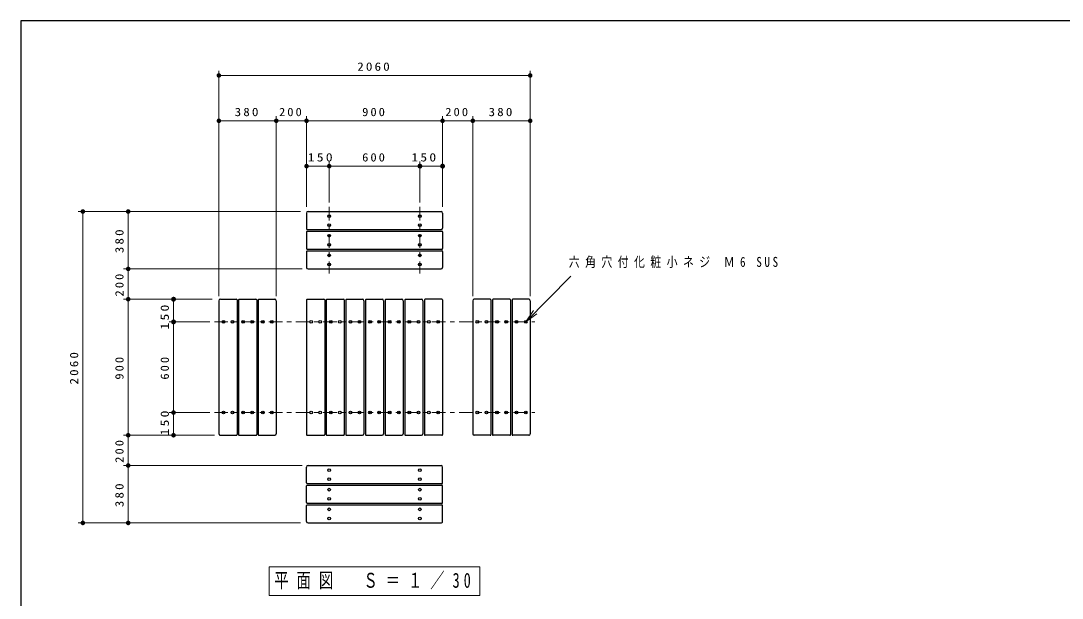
# Model space of a CAD drawing. Units: millimetres on the paper, with parts at other scales. Extents: x -365 to 0, y -5 to 257.
# Drawn here: x -365 to -135.3, y 129.7 to 257 of the extents above; entities that cross this region are included whole.
import ezdxf

# ---------------------------------------------------------------- set-up
doc = ezdxf.new("R2010")
doc.units = ezdxf.units.MM
doc.linetypes.add('USER2', pattern=[6, 3, -1, 1, -1])
doc.layers.add('CLASS1', color=3, linetype='Continuous', lineweight=25)
doc.layers.add('NAKAMURA図枠', color=7, linetype='Continuous', lineweight=13)
doc.styles.add('ＭＳ ゴシック', font='')
doc.styles.get('ＭＳ ゴシック').set_extended_font_data('MS Gothic')

# ---------------------------------------------------------------- blocks, each defined once
blk = doc.blocks.new('filled_dot')
at = {"color": 0, "linetype": 'Continuous', "lineweight": -2, "const_width": 1.25}
blk.add_lwpolyline([(-0.625, 0, 1), (0.625, 0, 1)], format="xyb", close=True, dxfattribs=at)
blk = doc.blocks.new('open_arrow')
at = {"color": 0, "linetype": 'Continuous', "lineweight": -2}
blk.add_lwpolyline([(7.5, 1.25), (0, 0), (7.5, -1.25)], dxfattribs=at)

msp = doc.modelspace()

# ---------------------------------------------------------------- linework, layer by layer
at = {"layer": 'CLASS1', "color": 7, "lineweight": 13}
for p, q in [((-321.318, 196.295), (-321.318, 245.961)), ((-252.652, 196.295), (-252.652, 245.961)), ((-321.318, 244.961), (-252.652, 244.961)), ((-321.318, 196.295), (-321.318, 235.961)), ((-321.318, 234.961), (-308.652, 234.961)), ((-308.652, 196.295), (-308.652, 235.961)), ((-308.652, 196.295), (-308.652, 235.961)), ((-308.652, 234.961), (-301.985, 234.961)), ((-301.985, 215.961), (-301.985, 235.961)), ((-301.985, 216.918), (-301.985, 235.961)), ((-301.985, 234.961), (-271.985, 234.961)), ((-271.985, 215.961), (-271.985, 235.961)), ((-271.985, 226.961), (-271.985, 235.961)), ((-271.985, 234.961), (-265.319, 234.961)), ((-265.319, 196.295), (-265.319, 235.961)), ((-265.319, 234.961), (-252.652, 234.961)), ((-252.652, 196.295), (-252.652, 235.961)), ((-296.985, 216.961), (-296.985, 225.961)), ((-276.985, 216.961), (-276.985, 225.961)), ((-301.985, 224.961), (-296.985, 224.961)), ((-296.985, 224.961), (-276.985, 224.961)), ((-276.985, 224.961), (-271.985, 224.961)), ((-303.652, 214.961), (-352.319, 214.961)), ((-351.319, 146.295), (-351.319, 214.961)), ((-303.319, 214.961), (-342.319, 214.961)), ((-341.319, 202.295), (-341.319, 214.961)), ((-302.985, 202.295), (-342.319, 202.295)), ((-341.319, 195.628), (-341.319, 202.295)), ((-253.652, 190.628), (-243.694, 200.722)), ((-322.785, 195.628), (-342.319, 195.628)), ((-333.319, 195.628), (-342.319, 195.628)), ((-341.319, 165.628), (-341.319, 195.628)), ((-331.318, 190.628), (-331.318, 195.628)), ((-323.319, 190.628), (-332.319, 190.628)), ((-331.318, 170.628), (-331.318, 190.628)), ((-323.319, 170.628), (-332.319, 170.628)), ((-331.318, 165.628), (-331.318, 170.628)), ((-322.319, 165.628), (-342.319, 165.628)), ((-341.319, 158.961), (-341.319, 165.628)), ((-303.319, 158.961), (-342.319, 158.961)), ((-302.985, 158.961), (-342.319, 158.961)), ((-341.319, 146.295), (-341.319, 158.961)), ((-303.319, 146.295), (-352.319, 146.295)), ((-303.319, 146.295), (-342.319, 146.295)), ((-263.735, 136.611), (-310.235, 136.611)), ((-310.235, 136.611), (-310.235, 130.311)), ((-263.735, 130.311), (-263.735, 136.611)), ((-310.235, 130.311), (-263.735, 130.311))]:
    msp.add_line(p, q, dxfattribs=at)
at = {"layer": 'CLASS1', "color": 7, "linetype": 'USER2', "lineweight": 13}
for p, q in [((-296.985, 215.961), (-296.985, 201.295)), ((-276.985, 215.961), (-276.985, 201.295)), ((-322.318, 190.628), (-251.652, 190.628)), ((-322.318, 170.628), (-251.652, 170.628))]:
    msp.add_line(p, q, dxfattribs=at)
at = {"layer": 'CLASS1'}
for p, q in [((-301.985, 214.628), (-301.985, 211.128)), ((-301.652, 214.961), (-272.318, 214.961)), ((-271.985, 214.628), (-271.985, 211.295)), ((-301.985, 210.461), (-301.985, 206.795)), ((-301.819, 210.961), (-272.318, 210.961)), ((-301.819, 210.628), (-272.152, 210.628)), ((-271.985, 210.461), (-271.985, 206.795)), ((-301.985, 206.128), (-301.985, 202.628)), ((-301.819, 206.628), (-272.152, 206.628)), ((-301.819, 206.295), (-272.152, 206.295)), ((-271.985, 206.128), (-271.985, 202.628)), ((-301.652, 202.295), (-272.319, 202.295)), ((-321.318, 195.295), (-321.318, 177.946)), ((-320.985, 195.628), (-317.485, 195.628)), ((-317.318, 195.461), (-317.318, 177.946)), ((-316.985, 195.461), (-316.985, 177.946)), ((-316.819, 195.628), (-313.152, 195.628)), ((-312.985, 195.461), (-312.985, 177.946)), ((-312.652, 195.461), (-312.652, 177.946)), ((-312.485, 195.628), (-308.985, 195.628)), ((-308.652, 195.295), (-308.652, 177.946)), ((-301.985, 195.461), (-301.985, 165.795)), ((-301.819, 195.628), (-298.152, 195.628)), ((-297.985, 195.461), (-297.985, 165.795)), ((-297.652, 195.461), (-297.652, 165.795)), ((-297.485, 195.628), (-293.819, 195.628)), ((-293.652, 195.461), (-293.652, 177.946)), ((-293.319, 195.461), (-293.319, 177.946)), ((-293.152, 195.628), (-289.652, 195.628)), ((-289.319, 195.295), (-289.319, 177.946)), ((-288.985, 195.461), (-288.985, 177.946)), ((-288.819, 195.628), (-285.319, 195.628)), ((-284.985, 195.295), (-284.985, 177.946)), ((-284.652, 195.461), (-284.652, 177.946)), ((-284.485, 195.628), (-280.985, 195.628)), ((-280.652, 195.295), (-280.652, 177.946)), ((-280.319, 195.461), (-280.319, 177.946)), ((-280.152, 195.628), (-276.652, 195.628)), ((-276.319, 195.295), (-276.319, 165.961)), ((-275.985, 195.461), (-275.985, 165.795)), ((-272.152, 195.628), (-275.819, 195.628)), ((-271.985, 195.461), (-271.985, 165.795)), ((-265.319, 195.295), (-265.319, 177.946)), ((-261.485, 195.628), (-264.985, 195.628)), ((-261.319, 195.461), (-261.319, 177.946)), ((-260.985, 195.461), (-260.985, 177.946)), ((-257.152, 195.628), (-260.819, 195.628)), ((-256.985, 195.461), (-256.985, 177.946)), ((-256.652, 195.461), (-256.652, 177.946)), ((-252.985, 195.628), (-256.485, 195.628)), ((-252.652, 195.295), (-252.652, 177.946)), ((-321.318, 177.946), (-321.318, 165.961)), ((-317.318, 177.946), (-317.318, 165.795)), ((-316.985, 177.946), (-316.985, 165.795)), ((-312.985, 177.946), (-312.985, 165.795)), ((-312.652, 177.946), (-312.652, 165.795)), ((-308.652, 177.946), (-308.652, 165.961)), ((-293.652, 177.946), (-293.652, 165.795)), ((-293.319, 177.946), (-293.319, 165.795)), ((-289.319, 177.946), (-289.319, 165.961)), ((-288.985, 177.946), (-288.985, 165.795)), ((-284.985, 177.946), (-284.985, 165.961)), ((-284.652, 177.946), (-284.652, 165.795)), ((-280.652, 177.946), (-280.652, 165.961)), ((-280.319, 177.946), (-280.319, 165.795)), ((-265.319, 177.946), (-265.319, 165.961)), ((-261.319, 177.946), (-261.319, 165.795)), ((-260.985, 177.946), (-260.985, 165.795)), ((-256.985, 177.946), (-256.985, 165.795)), ((-256.652, 177.946), (-256.652, 165.795)), ((-252.652, 177.946), (-252.652, 165.961)), ((-320.985, 165.628), (-317.485, 165.628)), ((-316.819, 165.628), (-313.152, 165.628)), ((-312.485, 165.628), (-308.985, 165.628)), ((-301.819, 165.628), (-298.152, 165.628)), ((-297.485, 165.628), (-293.819, 165.628)), ((-293.152, 165.628), (-289.652, 165.628)), ((-288.819, 165.628), (-285.319, 165.628)), ((-284.485, 165.628), (-280.985, 165.628)), ((-280.152, 165.628), (-276.652, 165.628)), ((-272.152, 165.628), (-275.819, 165.628)), ((-261.485, 165.628), (-264.985, 165.628)), ((-257.152, 165.628), (-260.819, 165.628)), ((-252.985, 165.628), (-256.485, 165.628)), ((-301.985, 155.128), (-301.985, 158.628)), ((-301.652, 158.961), (-272.319, 158.961)), ((-271.985, 155.128), (-271.985, 158.628)), ((-301.985, 150.795), (-301.985, 154.461)), ((-301.819, 154.961), (-272.152, 154.961)), ((-301.819, 154.628), (-272.152, 154.628)), ((-271.985, 150.795), (-271.985, 154.461)), ((-301.985, 146.628), (-301.985, 150.128)), ((-301.819, 150.628), (-272.152, 150.628)), ((-301.819, 150.295), (-272.152, 150.295)), ((-271.985, 146.628), (-271.985, 150.128)), ((-301.652, 146.295), (-272.319, 146.295))]:
    msp.add_line(p, q, dxfattribs=at)
for centre in [(-296.985, 213.961), (-276.985, 213.961), (-296.985, 211.961), (-276.985, 211.961), (-296.985, 209.628), (-276.985, 209.628), (-296.985, 207.628), (-276.985, 207.628), (-296.985, 205.295), (-276.985, 205.295), (-296.985, 203.295), (-276.985, 203.295), (-320.318, 190.628), (-318.318, 190.628), (-315.985, 190.628), (-313.985, 190.628), (-311.652, 190.628), (-309.652, 190.628), (-300.985, 190.628), (-298.985, 190.628), (-296.652, 190.628), (-294.652, 190.628), (-292.319, 190.628), (-290.319, 190.628), (-287.985, 190.628), (-285.985, 190.628), (-283.652, 190.628), (-281.652, 190.628), (-279.319, 190.628), (-277.319, 190.628), (-274.985, 190.628), (-272.985, 190.628), (-264.319, 190.628), (-262.319, 190.628), (-259.985, 190.628), (-257.985, 190.628), (-255.652, 190.628), (-253.652, 190.628), (-320.318, 170.628), (-318.318, 170.628), (-315.985, 170.628), (-313.985, 170.628), (-311.652, 170.628), (-309.652, 170.628), (-300.985, 170.628), (-298.985, 170.628), (-296.652, 170.628), (-294.652, 170.628), (-292.319, 170.628), (-290.319, 170.628), (-287.985, 170.628), (-285.985, 170.628), (-283.652, 170.628), (-281.652, 170.628), (-279.319, 170.628), (-277.319, 170.628), (-274.985, 170.628), (-272.985, 170.628), (-264.319, 170.628), (-262.319, 170.628), (-259.985, 170.628), (-257.985, 170.628), (-255.652, 170.628), (-253.652, 170.628), (-296.985, 157.961), (-296.985, 155.961), (-276.985, 157.961), (-276.985, 155.961), (-296.985, 153.628), (-276.985, 153.628), (-296.985, 151.628), (-276.985, 151.628), (-296.985, 149.295), (-276.985, 149.295), (-296.985, 147.295), (-276.985, 147.295)]:
    msp.add_circle(centre, 0.3, dxfattribs=at)
for centre, radius, start, end in [((-301.652, 214.628), 0.333, 89.99998, 179.99995), ((-272.318, 214.628), 0.333, 0, 89.99998), ((-272.318, 211.295), 0.333, 270.00002, 0), ((-301.819, 211.128), 0.167, 179.99995, 269.99995), ((-301.819, 210.461), 0.167, 89.99998, 179.99995), ((-272.152, 210.461), 0.167, 359.99993, 89.99997), ((-301.819, 206.795), 0.167, 179.99995, 269.99995), ((-272.152, 206.795), 0.167, 269.99995, 359.99993), ((-301.819, 206.128), 0.167, 89.99998, 179.99995), ((-272.152, 206.128), 0.167, 359.99993, 89.99997), ((-301.652, 202.628), 0.333, 179.99995, 269.99995), ((-272.319, 202.628), 0.333, 269.99995, 359.99993), ((-320.985, 195.295), 0.333, 89.99998, 179.99996), ((-317.485, 195.461), 0.167, 0, 89.99998), ((-316.818, 195.461), 0.167, 89.99998, 179.99996), ((-313.152, 195.461), 0.167, 0, 89.99998), ((-312.485, 195.461), 0.167, 89.99998, 179.99996), ((-308.985, 195.295), 0.333, 0, 89.99998), ((-301.819, 195.461), 0.167, 89.99998, 179.99996), ((-298.152, 195.461), 0.167, 0, 89.99998), ((-297.485, 195.461), 0.167, 89.99998, 179.99996), ((-293.819, 195.461), 0.167, 0, 89.99998), ((-293.152, 195.461), 0.167, 89.99998, 179.99996), ((-289.652, 195.295), 0.333, 0, 89.99998), ((-288.819, 195.461), 0.167, 89.99998, 179.99996), ((-285.319, 195.295), 0.333, 0, 89.99998), ((-284.485, 195.461), 0.167, 89.99998, 179.99996), ((-280.985, 195.295), 0.333, 0, 89.99998), ((-280.152, 195.461), 0.167, 89.99998, 179.99996), ((-276.652, 195.295), 0.333, 0, 89.99998), ((-275.819, 195.461), 0.167, 89.99998, 179.99996), ((-272.152, 195.461), 0.167, 0, 89.99998), ((-264.985, 195.295), 0.333, 89.99998, 179.99996), ((-261.485, 195.461), 0.167, 0, 89.99998), ((-260.819, 195.461), 0.167, 89.99998, 179.99996), ((-257.152, 195.461), 0.167, 0, 89.99998), ((-256.485, 195.461), 0.167, 89.99998, 179.99996), ((-252.985, 195.295), 0.333, 0, 89.99998), ((-320.985, 165.961), 0.333, 179.99998, 270.00003), ((-317.485, 165.795), 0.167, 270.00002, 0), ((-316.818, 165.795), 0.167, 179.99998, 270.00003), ((-313.152, 165.795), 0.167, 270.00002, 0), ((-312.485, 165.795), 0.167, 179.99998, 270.00003), ((-308.985, 165.961), 0.333, 270.00002, 0), ((-301.819, 165.795), 0.167, 179.99998, 270.00003), ((-298.152, 165.795), 0.167, 270.00002, 0), ((-297.485, 165.795), 0.167, 179.99998, 270.00003), ((-293.819, 165.795), 0.167, 270.00002, 0), ((-293.152, 165.795), 0.167, 179.99998, 270.00003), ((-289.652, 165.961), 0.333, 270.00002, 0), ((-288.819, 165.795), 0.167, 179.99998, 270.00003), ((-285.319, 165.961), 0.333, 270.00002, 0), ((-284.485, 165.795), 0.167, 179.99998, 270.00003), ((-280.985, 165.961), 0.333, 270.00002, 0), ((-280.152, 165.795), 0.167, 179.99998, 270.00003), ((-276.652, 165.961), 0.333, 270.00002, 0), ((-275.819, 165.795), 0.167, 179.99996, 269.99995), ((-272.152, 165.795), 0.167, 269.99996, 0), ((-264.985, 165.961), 0.333, 179.99996, 269.99995), ((-261.485, 165.795), 0.167, 269.99996, 0), ((-260.819, 165.795), 0.167, 179.99996, 269.99995), ((-257.152, 165.795), 0.167, 269.99996, 0), ((-256.485, 165.795), 0.167, 179.99996, 269.99995), ((-252.985, 165.961), 0.333, 269.99996, 0), ((-301.652, 158.628), 0.333, 90, 179.99998), ((-272.319, 158.628), 0.333, 0.00001, 90), ((-301.819, 155.128), 0.167, 179.99998, 269.99995), ((-301.819, 154.461), 0.167, 90, 179.99998), ((-272.152, 155.128), 0.167, 269.99998, 0.00001), ((-272.152, 154.461), 0.167, 0.00001, 90), ((-301.819, 150.795), 0.167, 179.99998, 269.99995), ((-301.819, 150.128), 0.167, 90, 179.99998), ((-272.152, 150.795), 0.167, 269.99998, 0.00001), ((-272.152, 150.128), 0.167, 0.00001, 90), ((-301.652, 146.628), 0.333, 179.99998, 269.99995), ((-272.319, 146.628), 0.333, 269.99998, 0.00001)]:
    msp.add_arc(centre, radius, start, end, dxfattribs=at)
at = {"layer": 'NAKAMURA図枠', "color": 20, "lineweight": 25}
for p, q in [((-365, 257), (-365, 0)), ((0, 257), (-365, 257))]:
    msp.add_line(p, q, dxfattribs=at)

# ---------------------------------------------------------------- block references
at = {"layer": 'CLASS1', "color": 7, "lineweight": 13, "xscale": 0.4, "yscale": 0.4}
for p in [(-321.318, 244.961), (-321.318, 234.961), (-308.652, 234.961), (-301.985, 234.961), (-271.985, 234.961), (-265.319, 234.961), (-301.985, 224.961)]:
    msp.add_blockref('filled_dot', p, dxfattribs=at)
at = {"layer": 'CLASS1', "color": 7, "lineweight": 13}
for name, p, xscale, yscale, rotation in [('filled_dot', (-252.652, 244.961), 0.4, 0.4, 180), ('filled_dot', (-308.652, 234.961), 0.4, 0.4, 180), ('filled_dot', (-301.985, 234.961), 0.4, 0.4, 180), ('filled_dot', (-271.985, 234.961), 0.4, 0.4, 180), ('filled_dot', (-265.319, 234.961), 0.4, 0.4, 180), ('filled_dot', (-252.652, 234.961), 0.4, 0.4, 180), ('filled_dot', (-296.985, 224.961), 0.4, 0.4, 180), ('filled_dot', (-276.985, 224.961), 0.431, 0.431, 180), ('filled_dot', (-271.985, 224.961), 0.431, 0.431, 180), ('filled_dot', (-351.319, 214.961), 0.4, 0.4, 270), ('filled_dot', (-341.319, 214.961), 0.4, 0.4, 270), ('filled_dot', (-341.319, 202.295), 0.4, 0.4, 270), ('filled_dot', (-341.319, 202.295), 0.4, 0.4, 90), ('filled_dot', (-341.319, 195.628), 0.4, 0.4, 270), ('filled_dot', (-341.319, 195.628), 0.4, 0.4, 90), ('filled_dot', (-331.318, 195.628), 0.431, 0.431, 270), ('open_arrow', (-253.652, 190.628), 0.4, 0.4, 45.4), ('filled_dot', (-331.318, 190.628), 0.431, 0.431, 270), ('filled_dot', (-331.318, 170.628), 0.4, 0.4, 270), ('filled_dot', (-341.319, 165.628), 0.4, 0.4, 270), ('filled_dot', (-341.319, 165.628), 0.4, 0.4, 90), ('filled_dot', (-331.318, 165.628), 0.4, 0.4, 90), ('filled_dot', (-341.319, 158.961), 0.4, 0.4, 270), ('filled_dot', (-341.319, 158.961), 0.4, 0.4, 90), ('filled_dot', (-351.319, 146.295), 0.4, 0.4, 90), ('filled_dot', (-341.319, 146.295), 0.4, 0.4, 90)]:
    msp.add_blockref(name, p, dxfattribs=dict(at, xscale=xscale, yscale=yscale, rotation=rotation))

# ---------------------------------------------------------------- texts
at = {"layer": 'CLASS1', "color": 7, "style": 'ＭＳ ゴシック'}
for s, insert, char_height, attachment_point in [('\\T1.33;\\W1.15;2060', (-286.985, 245.961), 1.833, 8), ('\\T1.33;\\W1.15;380', (-314.985, 235.961), 1.833, 8), ('\\T1.33;\\W1.1;200', (-305.319, 235.961), 1.833, 8), ('\\T1.33;\\W1.1;900', (-286.985, 235.961), 1.833, 8), ('\\T1.33;\\W1.1;200', (-268.652, 235.961), 1.833, 8), ('\\T1.33;\\W1.15;380', (-258.985, 235.961), 1.833, 8), ('\\T1.33;\\W1.2;150', (-298.729, 225.961), 1.833, 8), ('\\T1.33;\\W1.1;600', (-286.985, 225.961), 1.833, 8), ('\\T1.33;\\W1.2;150', (-275.896, 225.961), 1.833, 8), ('\\T1.5;\\W0.8;六角穴付化粧小ネジ\\~Ｍ6\\~SUS', (-244.159, 203.722), 2.199, 4), ('\\T1.56;\\W0.7;平面図\u3000Ｓ＝１／30', (-286.985, 133.461), 3.299, 5)]:
    msp.add_mtext(s, dxfattribs=dict(at, insert=insert, char_height=char_height, attachment_point=attachment_point))
at = {"layer": 'CLASS1', "color": 7, "char_height": 1.833, "attachment_point": 8, "rotation": 90, "style": 'ＭＳ ゴシック'}
for s, insert in [('\\T1.33;\\W1.15;380', (-342.319, 208.628)), ('\\T1.33;\\W1.1;200', (-342.319, 198.961)), ('\\T1.33;\\W1.2;150', (-332.318, 191.924)), ('\\T1.33;\\W1.15;2060', (-352.319, 180.628)), ('\\T1.33;\\W1.1;900', (-342.319, 180.628)), ('\\T1.33;\\W1.1;600', (-332.318, 180.628)), ('\\T1.33;\\W1.2;150', (-332.318, 168.575)), ('\\T1.33;\\W1.1;200', (-342.319, 162.295)), ('\\T1.33;\\W1.15;380', (-342.319, 152.628))]:
    msp.add_mtext(s, dxfattribs=dict(at, insert=insert))

doc.saveas('drawing.dxf')
